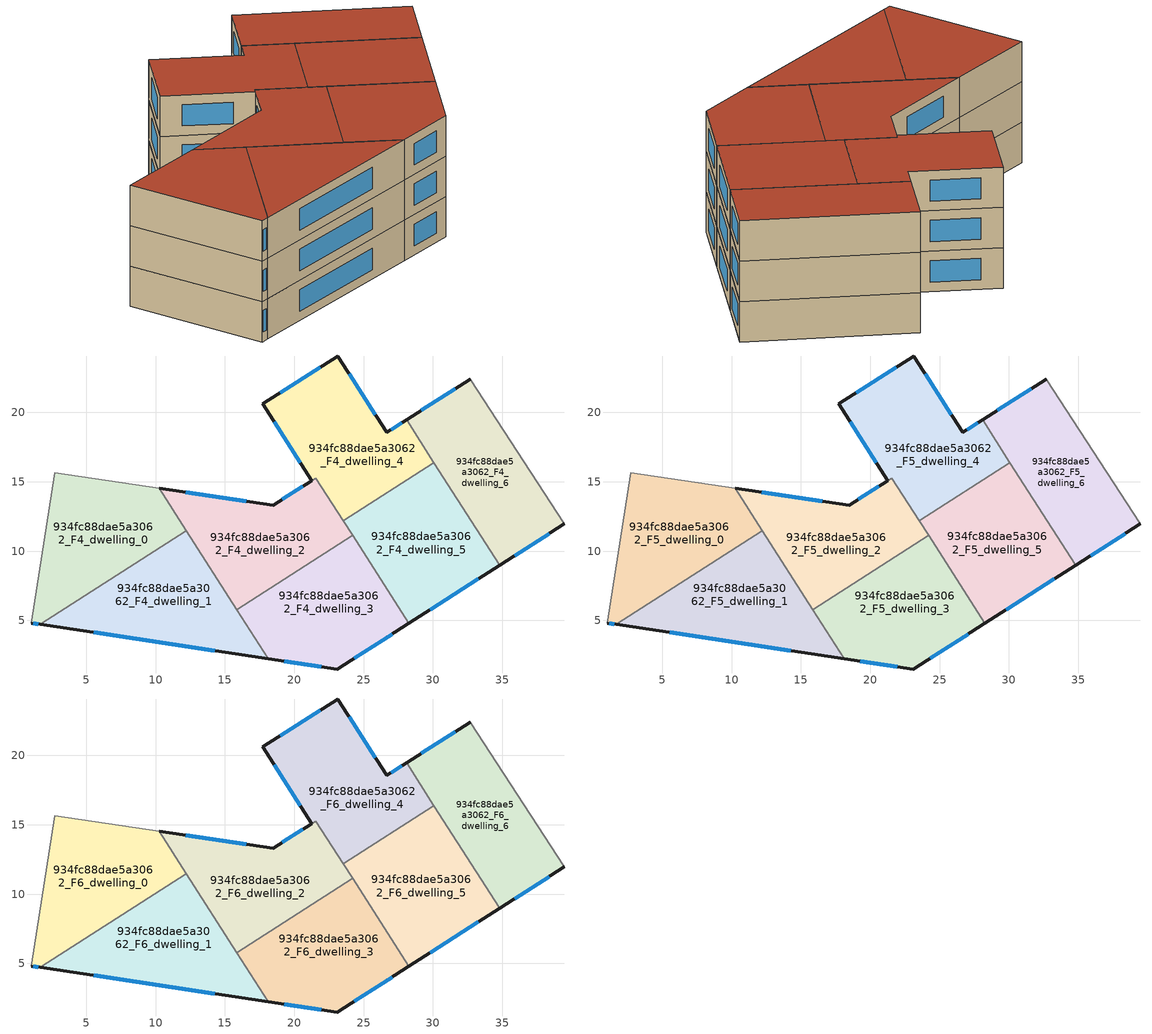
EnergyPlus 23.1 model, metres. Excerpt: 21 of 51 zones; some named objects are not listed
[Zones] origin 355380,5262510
934fc88dae5a3062_F4_dwelling_0
 floor to 934fc88dae5a3062_F3_dwelling_0 (EU_floor_Construction): 10.25,14.54 12.23,11.45 1.69,4.71 1.04,4.81 2.74,15.67 z12
 wall outside (EU_wall_Construction): 1.04,4.81 1.69,4.71 z12:15
 wall adiabatic (EU_wall_Construction): 10.25,14.54 2.74,15.67 1.04,4.81 z12:15
 wall to 934fc88dae5a3062_F4_dwelling_1 (EU_wall_Construction): 1.69,4.71 12.23,11.45 z12:15
 wall to 934fc88dae5a3062_F4_dwelling_2 (EU_wall_Construction): 12.23,11.45 10.25,14.54 z12:15
 window (EU_Window_Construction): 1.19,4.79 1.54,4.74 z12.7:14.3
934fc88dae5a3062_F4_dwelling_1
 floor to 934fc88dae5a3062_F3_dwelling_1 (EU_floor_Construction): 12.23,11.45 18.11,2.25 1.69,4.71 z12
 wall outside (EU_wall_Construction): 1.69,4.71 18.11,2.25 z12:15
 wall to 934fc88dae5a3062_F4_dwelling_2 (EU_wall_Construction): 15.85,5.78 12.23,11.45 z12:15
 wall to 934fc88dae5a3062_F4_dwelling_3 (EU_wall_Construction): 18.11,2.25 15.85,5.78 z12:15
 window (EU_Window_Construction): 5.55,4.14 14.25,2.83 z12.7:14.3
934fc88dae5a3062_F4_dwelling_2
 floor to 934fc88dae5a3062_F3_dwelling_2 (EU_floor_Construction): 21.57,15.26 24.21,11.13 15.85,5.78 10.25,14.54 18.48,13.31 21.28,15.09 z12
 wall outside (EU_wall_Construction): 21.27,15.08 18.48,13.31 10.25,14.54 z12:15
 wall to 934fc88dae5a3062_F4_dwelling_3 (EU_wall_Construction): 15.85,5.78 24.21,11.13 z12:15
 wall to 934fc88dae5a3062_F4_dwelling_4 (EU_wall_Construction): 21.56,15.26 21.28,15.09 / 23.53,12.19 21.57,15.26 z12:15
 wall to 934fc88dae5a3062_F4_dwelling_5 (EU_wall_Construction): 24.21,11.13 23.53,12.19 z12:15
 window (EU_Window_Construction): 16.55,13.6 12.18,14.25 / 20.62,14.67 19.14,13.73 z12.7:14.3
934fc88dae5a3062_F4_dwelling_3
 floor to 934fc88dae5a3062_F3_dwelling_3 (EU_floor_Construction): 24.21,11.13 28.26,4.79 23.12,1.5 18.11,2.25 15.85,5.78 z12
 wall outside (EU_wall_Construction): 18.11,2.25 23.12,1.5 28.26,4.79 z12:15
 wall to 934fc88dae5a3062_F4_dwelling_5 (EU_wall_Construction): 28.26,4.79 24.21,11.13 z12:15
 window (EU_Window_Construction): 24.33,2.27 27.06,4.02 / 19.29,2.07 21.94,1.67 z12.7:14.3
934fc88dae5a3062_F4_dwelling_4
 floor to 934fc88dae5a3062_F3_dwelling_4 (EU_floor_Construction): 28.1,19.46 30.07,16.38 23.53,12.19 21.56,15.27 21.28,15.09 17.72,20.61 23.13,24.07 26.68,18.56 z12
 wall outside (EU_wall_Construction): 28.1,19.46 26.68,18.56 23.13,24.07 17.72,20.61 21.28,15.09 z12:15
 wall to 934fc88dae5a3062_F4_dwelling_5 (EU_wall_Construction): 23.53,12.19 30.07,16.38 z12:15
 wall to 934fc88dae5a3062_F4_dwelling_6 (EU_wall_Construction): 30.07,16.38 28.1,19.46 z12:15
 window (EU_Window_Construction): 25.85,19.85 23.97,22.78 / 27.77,19.25 27.02,18.77 / 18.56,19.32 20.44,16.38 / 21.86,23.26 18.99,21.43 z12.7:14.3
934fc88dae5a3062_F4_dwelling_5
 floor to 934fc88dae5a3062_F3_dwelling_5 (EU_floor_Construction): 30.07,16.38 34.81,8.97 28.26,4.79 23.53,12.19 z12
 wall outside (EU_wall_Construction): 28.26,4.79 34.81,8.97 z12:15
 wall to 934fc88dae5a3062_F4_dwelling_6 (EU_wall_Construction): 34.81,8.97 30.07,16.38 z12:15
 window (EU_Window_Construction): 29.8,5.77 33.27,7.99 z12.7:14.3
934fc88dae5a3062_F4_dwelling_6
 floor to 934fc88dae5a3062_F3_dwelling_6 (EU_floor_Construction): 32.68,22.39 39.47,11.96 34.81,8.97 28.1,19.46 z12
 wall outside (EU_wall_Construction): 32.68,22.39 28.1,19.46 / 34.81,8.97 39.47,11.96 z12:15
 wall adiabatic (EU_wall_Construction): 39.47,11.96 32.68,22.39 z12:15
 window (EU_Window_Construction): 31.61,21.7 29.18,20.15 / 35.9,9.68 38.38,11.26 z12.7:14.3
934fc88dae5a3062_F5_dwelling_0
 floor to 934fc88dae5a3062_F4_dwelling_0 (EU_floor_Construction): 10.25,14.54 12.23,11.45 1.69,4.71 1.04,4.81 2.74,15.67 z15
 wall outside (EU_wall_Construction): 1.04,4.81 1.69,4.71 z15:18
 wall adiabatic (EU_wall_Construction): 10.25,14.54 2.74,15.67 1.04,4.81 z15:18
 wall to 934fc88dae5a3062_F5_dwelling_1 (EU_wall_Construction): 1.69,4.71 12.23,11.45 z15:18
 wall to 934fc88dae5a3062_F5_dwelling_2 (EU_wall_Construction): 12.23,11.45 10.25,14.54 z15:18
 window (EU_Window_Construction): 1.19,4.79 1.54,4.74 z15.7:17.3
934fc88dae5a3062_F5_dwelling_1
 floor to 934fc88dae5a3062_F4_dwelling_1 (EU_floor_Construction): 12.23,11.45 18.11,2.25 1.69,4.71 z15
 wall outside (EU_wall_Construction): 1.69,4.71 18.11,2.25 z15:18
 wall to 934fc88dae5a3062_F5_dwelling_2 (EU_wall_Construction): 15.85,5.78 12.23,11.45 z15:18
 wall to 934fc88dae5a3062_F5_dwelling_3 (EU_wall_Construction): 18.11,2.25 15.85,5.78 z15:18
 window (EU_Window_Construction): 5.55,4.14 14.25,2.83 z15.7:17.3
934fc88dae5a3062_F5_dwelling_2
 floor to 934fc88dae5a3062_F4_dwelling_2 (EU_floor_Construction): 21.57,15.26 24.21,11.13 15.85,5.78 10.25,14.54 18.48,13.31 21.28,15.09 z15
 wall outside (EU_wall_Construction): 21.27,15.08 18.48,13.31 10.25,14.54 z15:18
 wall to 934fc88dae5a3062_F5_dwelling_3 (EU_wall_Construction): 15.85,5.78 24.21,11.13 z15:18
 wall to 934fc88dae5a3062_F5_dwelling_4 (EU_wall_Construction): 21.56,15.26 21.28,15.09 / 23.53,12.19 21.57,15.26 z15:18
 wall to 934fc88dae5a3062_F5_dwelling_5 (EU_wall_Construction): 24.21,11.13 23.53,12.19 z15:18
 window (EU_Window_Construction): 16.55,13.6 12.18,14.25 / 20.62,14.67 19.14,13.73 z15.7:17.3
934fc88dae5a3062_F5_dwelling_3
 floor to 934fc88dae5a3062_F4_dwelling_3 (EU_floor_Construction): 24.21,11.13 28.26,4.79 23.12,1.5 18.11,2.25 15.85,5.78 z15
 wall outside (EU_wall_Construction): 18.11,2.25 23.12,1.5 28.26,4.79 z15:18
 wall to 934fc88dae5a3062_F5_dwelling_5 (EU_wall_Construction): 28.26,4.79 24.21,11.13 z15:18
 window (EU_Window_Construction): 24.33,2.27 27.06,4.02 / 19.29,2.07 21.94,1.67 z15.7:17.3
934fc88dae5a3062_F5_dwelling_4
 floor to 934fc88dae5a3062_F4_dwelling_4 (EU_floor_Construction): 28.1,19.46 30.07,16.38 23.53,12.19 21.56,15.27 21.28,15.09 17.72,20.61 23.13,24.07 26.68,18.56 z15
 wall outside (EU_wall_Construction): 28.1,19.46 26.68,18.56 23.13,24.07 17.72,20.61 21.28,15.09 z15:18
 wall to 934fc88dae5a3062_F5_dwelling_5 (EU_wall_Construction): 23.53,12.19 30.07,16.38 z15:18
 wall to 934fc88dae5a3062_F5_dwelling_6 (EU_wall_Construction): 30.07,16.38 28.1,19.46 z15:18
 window (EU_Window_Construction): 25.85,19.85 23.97,22.78 / 27.77,19.25 27.02,18.77 / 18.56,19.32 20.44,16.38 / 21.86,23.26 18.99,21.43 z15.7:17.3
934fc88dae5a3062_F5_dwelling_5
 floor to 934fc88dae5a3062_F4_dwelling_5 (EU_floor_Construction): 30.07,16.38 34.81,8.97 28.26,4.79 23.53,12.19 z15
 wall outside (EU_wall_Construction): 28.26,4.79 34.81,8.97 z15:18
 wall to 934fc88dae5a3062_F5_dwelling_6 (EU_wall_Construction): 34.81,8.97 30.07,16.38 z15:18
 window (EU_Window_Construction): 29.8,5.77 33.27,7.99 z15.7:17.3
934fc88dae5a3062_F5_dwelling_6
 floor to 934fc88dae5a3062_F4_dwelling_6 (EU_floor_Construction): 32.68,22.39 39.47,11.96 34.81,8.97 28.1,19.46 z15
 wall outside (EU_wall_Construction): 32.68,22.39 28.1,19.46 / 34.81,8.97 39.47,11.96 z15:18
 wall adiabatic (EU_wall_Construction): 39.47,11.96 32.68,22.39 z15:18
 window (EU_Window_Construction): 31.61,21.7 29.18,20.15 / 35.9,9.68 38.38,11.26 z15.7:17.3
934fc88dae5a3062_F6_dwelling_0
 floor to 934fc88dae5a3062_F5_dwelling_0 (EU_floor_Construction): 10.25,14.54 12.23,11.45 1.69,4.71 1.04,4.81 2.74,15.67 z18
 wall outside (EU_wall_Construction): 1.04,4.81 1.69,4.71 z18:21
 wall adiabatic (EU_wall_Construction): 10.25,14.54 2.74,15.67 1.04,4.81 z18:21
 wall to 934fc88dae5a3062_F6_dwelling_1 (EU_wall_Construction): 1.69,4.71 12.23,11.45 z18:21
 wall to 934fc88dae5a3062_F6_dwelling_2 (EU_wall_Construction): 12.23,11.45 10.25,14.54 z18:21
 window (EU_Window_Construction): 1.19,4.79 1.54,4.74 z18.7:20.3
 roof outside (EU_roof_Construction): 12.23,11.45 10.25,14.54 2.74,15.67 1.04,4.81 1.69,4.71 z21
934fc88dae5a3062_F6_dwelling_1
 floor to 934fc88dae5a3062_F5_dwelling_1 (EU_floor_Construction): 12.23,11.45 18.11,2.25 1.69,4.71 z18
 wall outside (EU_wall_Construction): 1.69,4.71 18.11,2.25 z18:21
 wall to 934fc88dae5a3062_F6_dwelling_2 (EU_wall_Construction): 15.85,5.78 12.23,11.45 z18:21
 wall to 934fc88dae5a3062_F6_dwelling_3 (EU_wall_Construction): 18.11,2.25 15.85,5.78 z18:21
 window (EU_Window_Construction): 5.55,4.14 14.25,2.83 z18.7:20.3
 roof outside (EU_roof_Construction): 18.11,2.25 12.23,11.45 1.69,4.71 z21
934fc88dae5a3062_F6_dwelling_2
 floor to 934fc88dae5a3062_F5_dwelling_2 (EU_floor_Construction): 21.57,15.26 24.21,11.13 15.85,5.78 10.25,14.54 18.48,13.31 21.28,15.09 z18
 wall outside (EU_wall_Construction): 21.27,15.08 18.48,13.31 10.25,14.54 z18:21
 wall to 934fc88dae5a3062_F6_dwelling_3 (EU_wall_Construction): 15.85,5.78 24.21,11.13 z18:21
 wall to 934fc88dae5a3062_F6_dwelling_4 (EU_wall_Construction): 21.56,15.26 21.28,15.09 / 23.53,12.19 21.57,15.26 z18:21
 wall to 934fc88dae5a3062_F6_dwelling_5 (EU_wall_Construction): 24.21,11.13 23.53,12.19 z18:21
 window (EU_Window_Construction): 16.55,13.6 12.18,14.25 / 20.62,14.67 19.14,13.73 z18.7:20.3
 roof outside (EU_roof_Construction): 24.21,11.13 21.57,15.26 21.28,15.09 18.48,13.31 10.25,14.54 15.85,5.78 z21
934fc88dae5a3062_F6_dwelling_3
 floor to 934fc88dae5a3062_F5_dwelling_3 (EU_floor_Construction): 24.21,11.13 28.26,4.79 23.12,1.5 18.11,2.25 15.85,5.78 z18
 wall outside (EU_wall_Construction): 18.11,2.25 23.12,1.5 28.26,4.79 z18:21
 wall to 934fc88dae5a3062_F6_dwelling_5 (EU_wall_Construction): 28.26,4.79 24.21,11.13 z18:21
 window (EU_Window_Construction): 24.33,2.27 27.06,4.02 / 19.29,2.07 21.94,1.67 z18.7:20.3
 roof outside (EU_roof_Construction): 28.26,4.79 24.21,11.13 15.85,5.78 18.11,2.25 23.12,1.5 z21
934fc88dae5a3062_F6_dwelling_4
 floor to 934fc88dae5a3062_F5_dwelling_4 (EU_floor_Construction): 28.1,19.46 30.07,16.38 23.53,12.19 21.56,15.27 21.28,15.09 17.72,20.61 23.13,24.07 26.68,18.56 z18
 wall outside (EU_wall_Construction): 28.1,19.46 26.68,18.56 23.13,24.07 17.72,20.61 21.28,15.09 z18:21
 wall to 934fc88dae5a3062_F6_dwelling_5 (EU_wall_Construction): 23.53,12.19 30.07,16.38 z18:21
 wall to 934fc88dae5a3062_F6_dwelling_6 (EU_wall_Construction): 30.07,16.38 28.1,19.46 z18:21
 window (EU_Window_Construction): 25.85,19.85 23.97,22.78 / 27.77,19.25 27.02,18.77 / 18.56,19.32 20.44,16.38 / 21.86,23.26 18.99,21.43 z18.7:20.3
 roof outside (EU_roof_Construction): 30.07,16.38 28.1,19.46 26.68,18.56 23.13,24.07 17.72,20.61 21.28,15.09 21.56,15.27 23.53,12.19 z21
934fc88dae5a3062_F6_dwelling_5
 floor to 934fc88dae5a3062_F5_dwelling_5 (EU_floor_Construction): 30.07,16.38 34.81,8.97 28.26,4.79 23.53,12.19 z18
 wall outside (EU_wall_Construction): 28.26,4.79 34.81,8.97 z18:21
 wall to 934fc88dae5a3062_F6_dwelling_6 (EU_wall_Construction): 34.81,8.97 30.07,16.38 z18:21
 window (EU_Window_Construction): 29.8,5.77 33.27,7.99 z18.7:20.3
 roof outside (EU_roof_Construction): 34.81,8.97 30.07,16.38 23.53,12.19 28.26,4.79 z21
934fc88dae5a3062_F6_dwelling_6
 floor to 934fc88dae5a3062_F5_dwelling_6 (EU_floor_Construction): 32.68,22.39 39.47,11.96 34.81,8.97 28.1,19.46 z18
 wall outside (EU_wall_Construction): 32.68,22.39 28.1,19.46 / 34.81,8.97 39.47,11.96 z18:21
 wall adiabatic (EU_wall_Construction): 39.47,11.96 32.68,22.39 z18:21
 window (EU_Window_Construction): 31.61,21.7 29.18,20.15 / 35.9,9.68 38.38,11.26 z18.7:20.3
 roof outside (EU_roof_Construction): 39.47,11.96 32.68,22.39 28.1,19.46 34.81,8.97 z21
[Building]
EU S2 Campaign: North Axis=0; Terrain=City; Solar Distribution=FullExterior
[Site:Location]
Budapest.Ferenc.Liszt.Intl.AP: Latitude=47.437; Longitude=19.256; Time Zone=1; Elevation=185
[SizingPeriod:WeatherFileDays]
AnnualSizingPeriod: Begin Month=1; Begin Day of Month=1; End Month=12; End Day of Month=31; Day of Week for Start Day=Monday; Use Weather File Daylight Saving Period=No; Use Weather File Rain and Snow Indicators=No
[MATERIAL]
EU_InternalMass_Material: Roughness=MediumRough; Thickness=0.1; Conductivity=1; Density=1800; Specific Heat=900; Thermal Absorptance=0.9; Solar Absorptance=0.7; Visible Absorptance=0.7
[MATERIAL:NOMASS] Roughness=MediumRough; Thermal Absorptance=0.9; Solar Absorptance=0.7; Visible Absorptance=0.7
Name | Thermal Resistance
EU_wall_NoMass | 0.832559
EU_roof_NoMass | 1.39638
EU_floor_NoMass | 0.872794
[WINDOWMATERIAL:SIMPLEGLAZINGSYSTEM]
EU_Window_SimpleGlazing: UFactor=2.79869; Solar Heat Gain Coefficient=0.75; Visible Transmittance=0.75
[CONSTRUCTION]
EU_wall_Construction: EU_wall_NoMass
EU_roof_Construction: EU_roof_NoMass
EU_floor_Construction: EU_floor_NoMass
EU_Window_Construction: EU_Window_SimpleGlazing
EU_InternalMass_Construction: EU_InternalMass_Material
[ZONE] Type=1; Multiplier=1; Ceiling Height=autocalculate; Floor Area=autocalculate; Part of Total Floor Area=Yes
Name | Volume
934fc88dae5a3062_F4_dwelling_0; 934fc88dae5a3062_F5_dwelling_0; 934fc88dae5a3062_F6_dwelling_0 | 204.878
934fc88dae5a3062_F4_dwelling_1; 934fc88dae5a3062_F5_dwelling_1; 934fc88dae5a3062_F6_dwelling_1 | 204.893
934fc88dae5a3062_F4_dwelling_2; 934fc88dae5a3062_F5_dwelling_2; 934fc88dae5a3062_F6_dwelling_2 | 198.006
934fc88dae5a3062_F4_dwelling_3; 934fc88dae5a3062_F5_dwelling_3; 934fc88dae5a3062_F6_dwelling_3 | 204.885
934fc88dae5a3062_F4_dwelling_4; 934fc88dae5a3062_F5_dwelling_4; 934fc88dae5a3062_F6_dwelling_4 | 211.74
934fc88dae5a3062_F4_dwelling_5; 934fc88dae5a3062_F5_dwelling_5; 934fc88dae5a3062_F6_dwelling_5 | 204.881
934fc88dae5a3062_F4_dwelling_6; 934fc88dae5a3062_F5_dwelling_6; 934fc88dae5a3062_F6_dwelling_6 | 204.876
[INTERNALMASS] Construction=EU_InternalMass_Construction
Name | Zone or ZoneList | Surface Area
934fc88dae5a3062_F4_dwelling_0_EU_InternalMass | 934fc88dae5a3062_F4_dwelling_0 | 68.2922
934fc88dae5a3062_F4_dwelling_1_EU_InternalMass | 934fc88dae5a3062_F4_dwelling_1 | 68.2947
934fc88dae5a3062_F4_dwelling_2_EU_InternalMass | 934fc88dae5a3062_F4_dwelling_2 | 66.0022
934fc88dae5a3062_F4_dwelling_3_EU_InternalMass | 934fc88dae5a3062_F4_dwelling_3 | 68.295
934fc88dae5a3062_F4_dwelling_4_EU_InternalMass | 934fc88dae5a3062_F4_dwelling_4 | 70.5804
934fc88dae5a3062_F4_dwelling_5_EU_InternalMass | 934fc88dae5a3062_F4_dwelling_5 | 68.2931
934fc88dae5a3062_F4_dwelling_6_EU_InternalMass | 934fc88dae5a3062_F4_dwelling_6 | 68.292
934fc88dae5a3062_F5_dwelling_0_EU_InternalMass | 934fc88dae5a3062_F5_dwelling_0 | 68.2922
934fc88dae5a3062_F5_dwelling_1_EU_InternalMass | 934fc88dae5a3062_F5_dwelling_1 | 68.2947
934fc88dae5a3062_F5_dwelling_2_EU_InternalMass | 934fc88dae5a3062_F5_dwelling_2 | 66.0022
934fc88dae5a3062_F5_dwelling_3_EU_InternalMass | 934fc88dae5a3062_F5_dwelling_3 | 68.295
934fc88dae5a3062_F5_dwelling_4_EU_InternalMass | 934fc88dae5a3062_F5_dwelling_4 | 70.5804
934fc88dae5a3062_F5_dwelling_5_EU_InternalMass | 934fc88dae5a3062_F5_dwelling_5 | 68.2931
934fc88dae5a3062_F5_dwelling_6_EU_InternalMass | 934fc88dae5a3062_F5_dwelling_6 | 68.292
934fc88dae5a3062_F6_dwelling_0_EU_InternalMass | 934fc88dae5a3062_F6_dwelling_0 | 68.2922
934fc88dae5a3062_F6_dwelling_1_EU_InternalMass | 934fc88dae5a3062_F6_dwelling_1 | 68.2947
934fc88dae5a3062_F6_dwelling_2_EU_InternalMass | 934fc88dae5a3062_F6_dwelling_2 | 66.0022
934fc88dae5a3062_F6_dwelling_3_EU_InternalMass | 934fc88dae5a3062_F6_dwelling_3 | 68.295
934fc88dae5a3062_F6_dwelling_4_EU_InternalMass | 934fc88dae5a3062_F6_dwelling_4 | 70.5804
934fc88dae5a3062_F6_dwelling_5_EU_InternalMass | 934fc88dae5a3062_F6_dwelling_5 | 68.2931
934fc88dae5a3062_F6_dwelling_6_EU_InternalMass | 934fc88dae5a3062_F6_dwelling_6 | 68.292
[OTHEREQUIPMENT] Fuel Type=Electricity; Design Level Calculation Method=Watts/Area; Power per Zone Floor Area=1; Fraction Latent=0; Fraction Radiant=0; Fraction Lost=0; Carbon Dioxide Generation Rate=0; EndUse Subcategory=EU_Step8_InternalGains
Name | Zone or ZoneList or Space or SpaceList | Schedule
EU_Step8_InternalGain_934fc88dae5a3062_F4_dwelling_0_f000 | 934fc88dae5a3062_F4_dwelling_0 | EU_Step8_GainSchedule_934fc88dae5a3062_F4_dwelling_0_f000
EU_Step8_InternalGain_934fc88dae5a3062_F4_dwelling_1_f000 | 934fc88dae5a3062_F4_dwelling_1 | EU_Step8_GainSchedule_934fc88dae5a3062_F4_dwelling_1_f000
EU_Step8_InternalGain_934fc88dae5a3062_F4_dwelling_2_f000 | 934fc88dae5a3062_F4_dwelling_2 | EU_Step8_GainSchedule_934fc88dae5a3062_F4_dwelling_2_f000
EU_Step8_InternalGain_934fc88dae5a3062_F4_dwelling_3_f000 | 934fc88dae5a3062_F4_dwelling_3 | EU_Step8_GainSchedule_934fc88dae5a3062_F4_dwelling_3_f000
EU_Step8_InternalGain_934fc88dae5a3062_F4_dwelling_4_f000 | 934fc88dae5a3062_F4_dwelling_4 | EU_Step8_GainSchedule_934fc88dae5a3062_F4_dwelling_4_f000
EU_Step8_InternalGain_934fc88dae5a3062_F4_dwelling_5_f000 | 934fc88dae5a3062_F4_dwelling_5 | EU_Step8_GainSchedule_934fc88dae5a3062_F4_dwelling_5_f000
EU_Step8_InternalGain_934fc88dae5a3062_F4_dwelling_6_f000 | 934fc88dae5a3062_F4_dwelling_6 | EU_Step8_GainSchedule_934fc88dae5a3062_F4_dwelling_6_f000
EU_Step8_InternalGain_934fc88dae5a3062_F5_dwelling_0_f000 | 934fc88dae5a3062_F5_dwelling_0 | EU_Step8_GainSchedule_934fc88dae5a3062_F5_dwelling_0_f000
EU_Step8_InternalGain_934fc88dae5a3062_F5_dwelling_1_f000 | 934fc88dae5a3062_F5_dwelling_1 | EU_Step8_GainSchedule_934fc88dae5a3062_F5_dwelling_1_f000
EU_Step8_InternalGain_934fc88dae5a3062_F5_dwelling_2_f000 | 934fc88dae5a3062_F5_dwelling_2 | EU_Step8_GainSchedule_934fc88dae5a3062_F5_dwelling_2_f000
EU_Step8_InternalGain_934fc88dae5a3062_F5_dwelling_3_f000 | 934fc88dae5a3062_F5_dwelling_3 | EU_Step8_GainSchedule_934fc88dae5a3062_F5_dwelling_3_f000
EU_Step8_InternalGain_934fc88dae5a3062_F5_dwelling_4_f000 | 934fc88dae5a3062_F5_dwelling_4 | EU_Step8_GainSchedule_934fc88dae5a3062_F5_dwelling_4_f000
EU_Step8_InternalGain_934fc88dae5a3062_F5_dwelling_5_f000 | 934fc88dae5a3062_F5_dwelling_5 | EU_Step8_GainSchedule_934fc88dae5a3062_F5_dwelling_5_f000
EU_Step8_InternalGain_934fc88dae5a3062_F5_dwelling_6_f000 | 934fc88dae5a3062_F5_dwelling_6 | EU_Step8_GainSchedule_934fc88dae5a3062_F5_dwelling_6_f000
EU_Step8_InternalGain_934fc88dae5a3062_F6_dwelling_0_f000 | 934fc88dae5a3062_F6_dwelling_0 | EU_Step8_GainSchedule_934fc88dae5a3062_F6_dwelling_0_f000
EU_Step8_InternalGain_934fc88dae5a3062_F6_dwelling_1_f000 | 934fc88dae5a3062_F6_dwelling_1 | EU_Step8_GainSchedule_934fc88dae5a3062_F6_dwelling_1_f000
EU_Step8_InternalGain_934fc88dae5a3062_F6_dwelling_2_f000 | 934fc88dae5a3062_F6_dwelling_2 | EU_Step8_GainSchedule_934fc88dae5a3062_F6_dwelling_2_f000
EU_Step8_InternalGain_934fc88dae5a3062_F6_dwelling_3_f000 | 934fc88dae5a3062_F6_dwelling_3 | EU_Step8_GainSchedule_934fc88dae5a3062_F6_dwelling_3_f000
EU_Step8_InternalGain_934fc88dae5a3062_F6_dwelling_4_f000 | 934fc88dae5a3062_F6_dwelling_4 | EU_Step8_GainSchedule_934fc88dae5a3062_F6_dwelling_4_f000
EU_Step8_InternalGain_934fc88dae5a3062_F6_dwelling_5_f000 | 934fc88dae5a3062_F6_dwelling_5 | EU_Step8_GainSchedule_934fc88dae5a3062_F6_dwelling_5_f000
EU_Step8_InternalGain_934fc88dae5a3062_F6_dwelling_6_f000 | 934fc88dae5a3062_F6_dwelling_6 | EU_Step8_GainSchedule_934fc88dae5a3062_F6_dwelling_6_f000
[ZONEVENTILATION:DESIGNFLOWRATE] Schedule=EU_AlwaysOn; Design Flow Rate Calculation Method=AirChanges/Hour; Air Changes per Hour=0.475469; Ventilation Type=Natural; Fan Pressure Rise=0; Fan Total Efficiency=1; Constant Term Coefficient=1; Temperature Term Coefficient=0; Velocity Term Coefficient=0; Velocity Squared Term Coefficient=0; Minimum Indoor Temperature=-100; Maximum Indoor Temperature=100; Delta Temperature=-100; Minimum Outdoor Temperature=-100; Maximum Outdoor Temperature=100; Maximum Wind Speed=40
Name | Zone or ZoneList or Space or SpaceList
EU_ConstantAir_934fc88dae5a3062_F4_dwelling_0 | 934fc88dae5a3062_F4_dwelling_0
EU_ConstantAir_934fc88dae5a3062_F4_dwelling_1 | 934fc88dae5a3062_F4_dwelling_1
EU_ConstantAir_934fc88dae5a3062_F4_dwelling_2 | 934fc88dae5a3062_F4_dwelling_2
EU_ConstantAir_934fc88dae5a3062_F4_dwelling_3 | 934fc88dae5a3062_F4_dwelling_3
EU_ConstantAir_934fc88dae5a3062_F4_dwelling_4 | 934fc88dae5a3062_F4_dwelling_4
EU_ConstantAir_934fc88dae5a3062_F4_dwelling_5 | 934fc88dae5a3062_F4_dwelling_5
EU_ConstantAir_934fc88dae5a3062_F4_dwelling_6 | 934fc88dae5a3062_F4_dwelling_6
EU_ConstantAir_934fc88dae5a3062_F5_dwelling_0 | 934fc88dae5a3062_F5_dwelling_0
EU_ConstantAir_934fc88dae5a3062_F5_dwelling_1 | 934fc88dae5a3062_F5_dwelling_1
EU_ConstantAir_934fc88dae5a3062_F5_dwelling_2 | 934fc88dae5a3062_F5_dwelling_2
EU_ConstantAir_934fc88dae5a3062_F5_dwelling_3 | 934fc88dae5a3062_F5_dwelling_3
EU_ConstantAir_934fc88dae5a3062_F5_dwelling_4 | 934fc88dae5a3062_F5_dwelling_4
EU_ConstantAir_934fc88dae5a3062_F5_dwelling_5 | 934fc88dae5a3062_F5_dwelling_5
EU_ConstantAir_934fc88dae5a3062_F5_dwelling_6 | 934fc88dae5a3062_F5_dwelling_6
EU_ConstantAir_934fc88dae5a3062_F6_dwelling_0 | 934fc88dae5a3062_F6_dwelling_0
EU_ConstantAir_934fc88dae5a3062_F6_dwelling_1 | 934fc88dae5a3062_F6_dwelling_1
EU_ConstantAir_934fc88dae5a3062_F6_dwelling_2 | 934fc88dae5a3062_F6_dwelling_2
EU_ConstantAir_934fc88dae5a3062_F6_dwelling_3 | 934fc88dae5a3062_F6_dwelling_3
EU_ConstantAir_934fc88dae5a3062_F6_dwelling_4 | 934fc88dae5a3062_F6_dwelling_4
EU_ConstantAir_934fc88dae5a3062_F6_dwelling_5 | 934fc88dae5a3062_F6_dwelling_5
EU_ConstantAir_934fc88dae5a3062_F6_dwelling_6 | 934fc88dae5a3062_F6_dwelling_6
[HVACTEMPLATE:THERMOSTAT] Constant Heating Setpoint=20; Constant Cooling Setpoint=50
EU_HeatOnly_934fc88dae5a3062_F6_dwelling_5; EU_HeatOnly_934fc88dae5a3062_F6_dwelling_6
[HVACTEMPLATE:ZONE:IDEALLOADSAIRSYSTEM] System Availability Schedule=EU_AlwaysOn; Maximum Heating Supply Air Temperature=50; Minimum Cooling Supply Air Temperature=13; Maximum Heating Supply Air Humidity Ratio=0.0156; Minimum Cooling Supply Air Humidity Ratio=0.0077; Heating Limit=NoLimit; Cooling Limit=NoLimit; Heating Availability Schedule=EU_AlwaysOn; Cooling Availability Schedule=EU_CoolingOff; Dehumidification Control Type=ConstantSensibleHeatRatio; Cooling Sensible Heat Ratio=0.7; Dehumidification Setpoint=60; Humidification Control Type=None; Humidification Setpoint=30; Outdoor Air Method=None; Outdoor Air Flow Rate per Person=0.00944; Outdoor Air Flow Rate per Zone Floor Area=0; Outdoor Air Flow Rate per Zone=0; Demand Controlled Ventilation Type=None; Outdoor Air Economizer Type=NoEconomizer; Heat Recovery Type=None; Sensible Heat Recovery Effectiveness=0.7; Latent Heat Recovery Effectiveness=0.65
Name | Template Thermostat
934fc88dae5a3062_F4_dwelling_0 | EU_HeatOnly_934fc88dae5a3062_F4_dwelling_0
934fc88dae5a3062_F4_dwelling_1 | EU_HeatOnly_934fc88dae5a3062_F4_dwelling_1
934fc88dae5a3062_F4_dwelling_2 | EU_HeatOnly_934fc88dae5a3062_F4_dwelling_2
934fc88dae5a3062_F4_dwelling_3 | EU_HeatOnly_934fc88dae5a3062_F4_dwelling_3
934fc88dae5a3062_F4_dwelling_4 | EU_HeatOnly_934fc88dae5a3062_F4_dwelling_4
934fc88dae5a3062_F4_dwelling_5 | EU_HeatOnly_934fc88dae5a3062_F4_dwelling_5
934fc88dae5a3062_F4_dwelling_6 | EU_HeatOnly_934fc88dae5a3062_F4_dwelling_6
934fc88dae5a3062_F5_dwelling_0 | EU_HeatOnly_934fc88dae5a3062_F5_dwelling_0
934fc88dae5a3062_F5_dwelling_1 | EU_HeatOnly_934fc88dae5a3062_F5_dwelling_1
934fc88dae5a3062_F5_dwelling_2 | EU_HeatOnly_934fc88dae5a3062_F5_dwelling_2
934fc88dae5a3062_F5_dwelling_3 | EU_HeatOnly_934fc88dae5a3062_F5_dwelling_3
934fc88dae5a3062_F5_dwelling_4 | EU_HeatOnly_934fc88dae5a3062_F5_dwelling_4
934fc88dae5a3062_F5_dwelling_5 | EU_HeatOnly_934fc88dae5a3062_F5_dwelling_5
934fc88dae5a3062_F5_dwelling_6 | EU_HeatOnly_934fc88dae5a3062_F5_dwelling_6
934fc88dae5a3062_F6_dwelling_0 | EU_HeatOnly_934fc88dae5a3062_F6_dwelling_0
934fc88dae5a3062_F6_dwelling_1 | EU_HeatOnly_934fc88dae5a3062_F6_dwelling_1
934fc88dae5a3062_F6_dwelling_2 | EU_HeatOnly_934fc88dae5a3062_F6_dwelling_2
934fc88dae5a3062_F6_dwelling_3 | EU_HeatOnly_934fc88dae5a3062_F6_dwelling_3
934fc88dae5a3062_F6_dwelling_4 | EU_HeatOnly_934fc88dae5a3062_F6_dwelling_4
934fc88dae5a3062_F6_dwelling_5 | EU_HeatOnly_934fc88dae5a3062_F6_dwelling_5
934fc88dae5a3062_F6_dwelling_6 | EU_HeatOnly_934fc88dae5a3062_F6_dwelling_6
[SIZING:ZONE] Zone Cooling Design Supply Air Temperature Input Method=SupplyAirTemperature; Zone Cooling Design Supply Air Temperature=13; Zone Heating Design Supply Air Temperature Input Method=SupplyAirTemperature; Zone Heating Design Supply Air Temperature=50; Zone Cooling Design Supply Air Humidity Ratio=0.008; Zone Heating Design Supply Air Humidity Ratio=0.008; Cooling Design Air Flow Method=DesignDay; Cooling Design Air Flow Rate=0; Cooling Minimum Air Flow per Zone Floor Area=0.000762; Cooling Minimum Air Flow=0; Cooling Minimum Air Flow Fraction=0.2; Heating Design Air Flow Method=DesignDay; Heating Design Air Flow Rate=0; Heating Maximum Air Flow per Zone Floor Area=0.002032; Heating Maximum Air Flow=0.141576; Heating Maximum Air Flow Fraction=0.3; Account for Dedicated Outdoor Air System=No; Dedicated Outdoor Air System Control Strategy=NeutralSupplyAir; Dedicated Outdoor Air Low Setpoint Temperature for Design=autosize; Dedicated Outdoor Air High Setpoint Temperature for Design=autosize; Zone Load Sizing Method=Sensible Load Only No Latent Load; Zone Latent Cooling Design Supply Air Humidity Ratio Input Method=HumidityRatioDifference; Zone Cooling Design Supply Air Humidity Ratio Difference=0.005; Zone Latent Heating Design Supply Air Humidity Ratio Input Method=HumidityRatioDifference; Zone Humidification Design Supply Air Humidity Ratio Difference=0.005
934fc88dae5a3062_F4_dwelling_0; 934fc88dae5a3062_F4_dwelling_1; 934fc88dae5a3062_F4_dwelling_2; 934fc88dae5a3062_F4_dwelling_3; 934fc88dae5a3062_F4_dwelling_4; 934fc88dae5a3062_F4_dwelling_5; 934fc88dae5a3062_F4_dwelling_6; 934fc88dae5a3062_F5_dwelling_0; 934fc88dae5a3062_F5_dwelling_1; 934fc88dae5a3062_F5_dwelling_2; 934fc88dae5a3062_F5_dwelling_3; 934fc88dae5a3062_F5_dwelling_4; 934fc88dae5a3062_F5_dwelling_5; 934fc88dae5a3062_F5_dwelling_6; 934fc88dae5a3062_F6_dwelling_0; 934fc88dae5a3062_F6_dwelling_1; 934fc88dae5a3062_F6_dwelling_2; 934fc88dae5a3062_F6_dwelling_3; 934fc88dae5a3062_F6_dwelling_4; 934fc88dae5a3062_F6_dwelling_5; 934fc88dae5a3062_F6_dwelling_6
[SCHEDULE:CONSTANT]
Name | Hourly Value
EU_AlwaysOn | 1
EU_CoolingOff | 0
[SCHEDULE:FILE] Column Number=1; Rows to Skip at Top=0; Number of Hours of Data=8760; Column Separator=Comma; Interpolate to Timestep=No; Minutes per Item=60; Adjust Schedule for Daylight Savings=Yes
Name | File
EU_Step8_GainSchedule_934fc88dae5a3062_F4_dwelling_0_f000 | ../../schedules/934fc88dae5a3062/934fc88dae5a3062_F4_dwelling_0_f000_gain.csv
EU_Step8_GainSchedule_934fc88dae5a3062_F4_dwelling_1_f000 | ../../schedules/934fc88dae5a3062/934fc88dae5a3062_F4_dwelling_1_f000_gain.csv
EU_Step8_GainSchedule_934fc88dae5a3062_F4_dwelling_2_f000 | ../../schedules/934fc88dae5a3062/934fc88dae5a3062_F4_dwelling_2_f000_gain.csv
EU_Step8_GainSchedule_934fc88dae5a3062_F4_dwelling_3_f000 | ../../schedules/934fc88dae5a3062/934fc88dae5a3062_F4_dwelling_3_f000_gain.csv
EU_Step8_GainSchedule_934fc88dae5a3062_F4_dwelling_4_f000 | ../../schedules/934fc88dae5a3062/934fc88dae5a3062_F4_dwelling_4_f000_gain.csv
EU_Step8_GainSchedule_934fc88dae5a3062_F4_dwelling_5_f000 | ../../schedules/934fc88dae5a3062/934fc88dae5a3062_F4_dwelling_5_f000_gain.csv
EU_Step8_GainSchedule_934fc88dae5a3062_F4_dwelling_6_f000 | ../../schedules/934fc88dae5a3062/934fc88dae5a3062_F4_dwelling_6_f000_gain.csv
EU_Step8_GainSchedule_934fc88dae5a3062_F5_dwelling_0_f000 | ../../schedules/934fc88dae5a3062/934fc88dae5a3062_F5_dwelling_0_f000_gain.csv
EU_Step8_GainSchedule_934fc88dae5a3062_F5_dwelling_1_f000 | ../../schedules/934fc88dae5a3062/934fc88dae5a3062_F5_dwelling_1_f000_gain.csv
EU_Step8_GainSchedule_934fc88dae5a3062_F5_dwelling_2_f000 | ../../schedules/934fc88dae5a3062/934fc88dae5a3062_F5_dwelling_2_f000_gain.csv
EU_Step8_GainSchedule_934fc88dae5a3062_F5_dwelling_3_f000 | ../../schedules/934fc88dae5a3062/934fc88dae5a3062_F5_dwelling_3_f000_gain.csv
EU_Step8_GainSchedule_934fc88dae5a3062_F5_dwelling_4_f000 | ../../schedules/934fc88dae5a3062/934fc88dae5a3062_F5_dwelling_4_f000_gain.csv
EU_Step8_GainSchedule_934fc88dae5a3062_F5_dwelling_5_f000 | ../../schedules/934fc88dae5a3062/934fc88dae5a3062_F5_dwelling_5_f000_gain.csv
EU_Step8_GainSchedule_934fc88dae5a3062_F5_dwelling_6_f000 | ../../schedules/934fc88dae5a3062/934fc88dae5a3062_F5_dwelling_6_f000_gain.csv
EU_Step8_GainSchedule_934fc88dae5a3062_F6_dwelling_0_f000 | ../../schedules/934fc88dae5a3062/934fc88dae5a3062_F6_dwelling_0_f000_gain.csv
EU_Step8_GainSchedule_934fc88dae5a3062_F6_dwelling_1_f000 | ../../schedules/934fc88dae5a3062/934fc88dae5a3062_F6_dwelling_1_f000_gain.csv
EU_Step8_GainSchedule_934fc88dae5a3062_F6_dwelling_2_f000 | ../../schedules/934fc88dae5a3062/934fc88dae5a3062_F6_dwelling_2_f000_gain.csv
EU_Step8_GainSchedule_934fc88dae5a3062_F6_dwelling_3_f000 | ../../schedules/934fc88dae5a3062/934fc88dae5a3062_F6_dwelling_3_f000_gain.csv
EU_Step8_GainSchedule_934fc88dae5a3062_F6_dwelling_4_f000 | ../../schedules/934fc88dae5a3062/934fc88dae5a3062_F6_dwelling_4_f000_gain.csv
EU_Step8_GainSchedule_934fc88dae5a3062_F6_dwelling_5_f000 | ../../schedules/934fc88dae5a3062/934fc88dae5a3062_F6_dwelling_5_f000_gain.csv
EU_Step8_GainSchedule_934fc88dae5a3062_F6_dwelling_6_f000 | ../../schedules/934fc88dae5a3062/934fc88dae5a3062_F6_dwelling_6_f000_gain.csv
